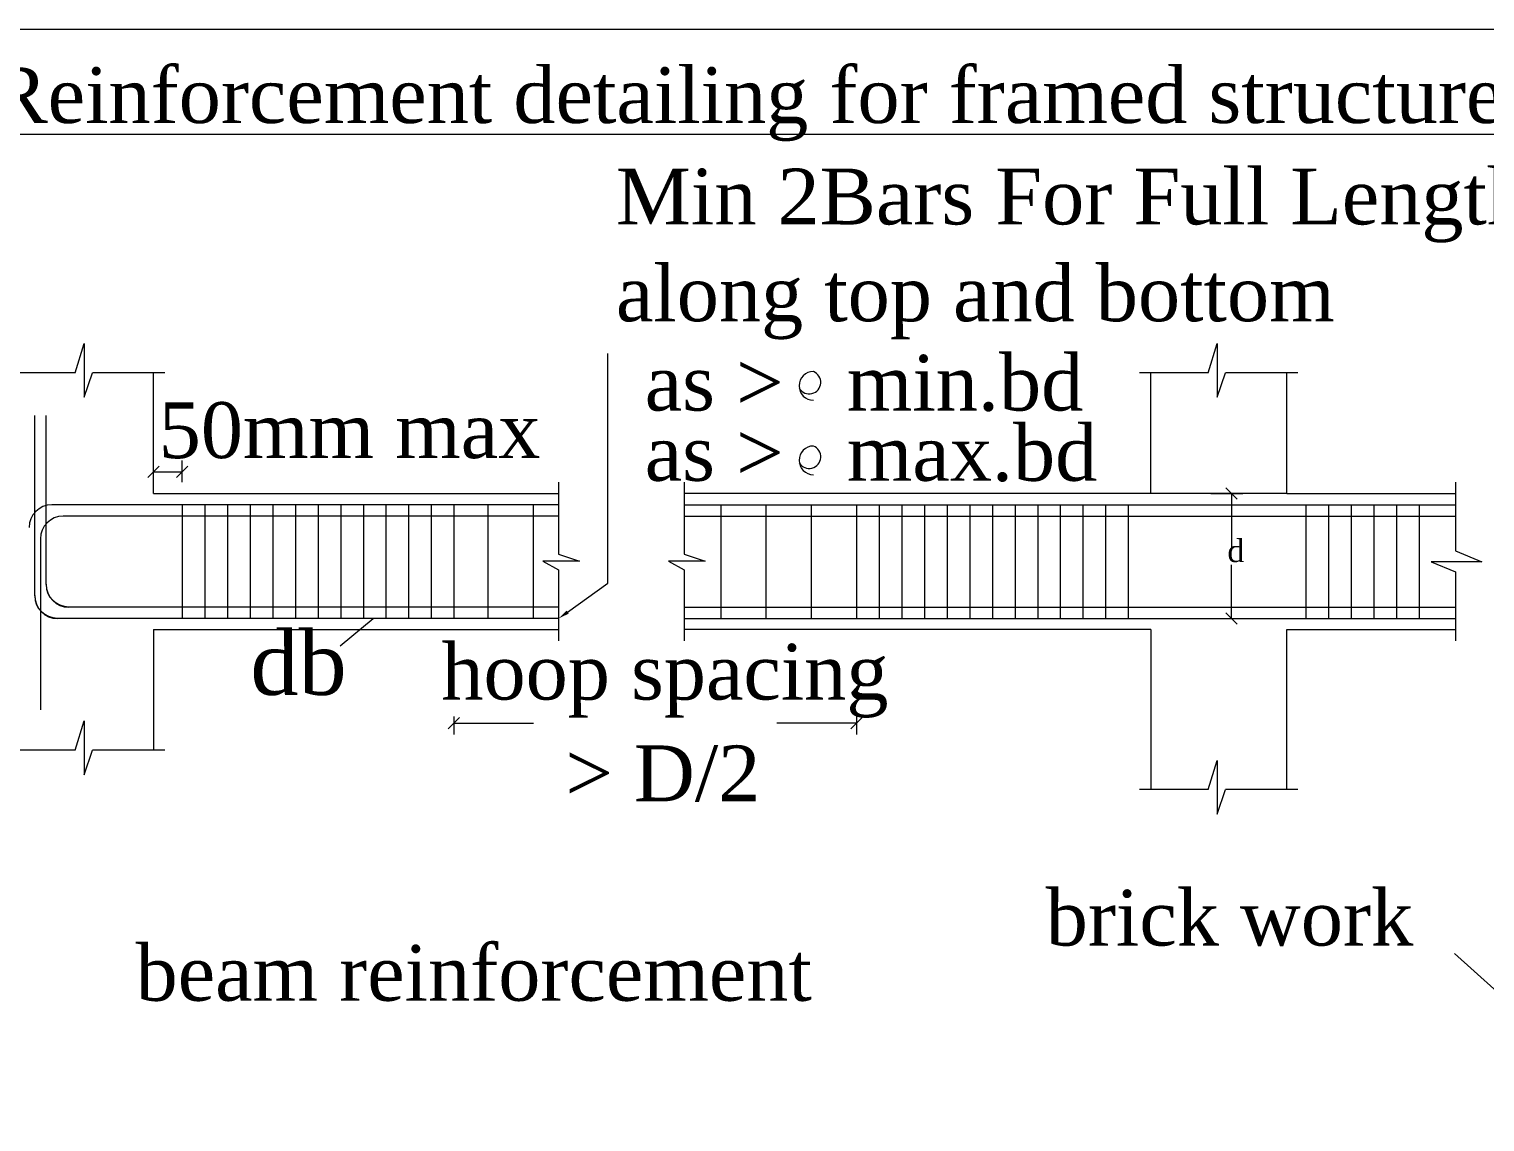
# Model space of a CAD drawing. Header units: metres. Extents: x -5144 to -5005, y 5368 to 5469.
# Drawn here: x -5136.86 to -5128.64, y 5377.74 to 5383.91 of the extents above; entities that cross this region are included whole.
import ezdxf

# ---------------------------------------------------------------- set-up
doc = ezdxf.new("R2010")
doc.units = ezdxf.units.M
doc.header["$MEASUREMENT"] = 0
doc.styles.add('stylus', font='times.ttf')

# ---------------------------------------------------------------- blocks, each defined once
blk = doc.blocks.new('A$C056461E0')
at = {"lineweight": 5}
for p, q in [((4.1896, 12.1677), (4.245, 12.3513)), ((4.245, 12.3513), (4.245, 12.0138)), ((11.2958, 12.1677), (11.3512, 12.3513)), ((11.3512, 12.3513), (11.3512, 12.0138)), ((4.1896, 12.1677), (3.7582, 12.1677)), ((4.245, 12.0138), (4.2986, 12.1677)), ((4.7524, 12.1677), (4.2986, 12.1677)), ((4.6813, 11.4103), (4.6813, 12.1677)), ((11.2958, 12.1677), (10.8644, 12.1677)), ((10.9354, 11.4103), (10.9354, 12.1677)), ((11.3512, 12.0138), (11.4047, 12.1677)), ((11.8585, 12.1677), (11.4047, 12.1677)), ((11.7875, 11.4103), (11.7875, 12.1677)), ((3.9358, 10.7677), (3.9358, 11.8989)), ((4.0068, 10.8388), (4.0068, 11.8989)), ((4.0068, 10.8422), (4.0068, 11.8989)), ((7.2202, 11.4813), (7.2202, 11.0304)), ((8.0082, 11.4813), (8.0082, 11.0304)), ((12.8465, 11.4813), (12.8465, 11.05)), ((7.2202, 11.3393), (4.0423, 11.3393)), ((4.6813, 11.4103), (7.2202, 11.4103)), ((4.8605, 11.3393), (4.8605, 10.6292)), ((5.0025, 11.3393), (5.0025, 10.6292)), ((5.1445, 11.3393), (5.1445, 10.6292)), ((5.2865, 11.3393), (5.2865, 10.6292)), ((5.4285, 11.3393), (5.4285, 10.6292)), ((5.5706, 11.3393), (5.5706, 10.6292)), ((5.7126, 11.3393), (5.7126, 10.6292)), ((5.8546, 11.3393), (5.8546, 10.6292)), ((5.9966, 11.3393), (5.9966, 10.6292)), ((6.1386, 11.3393), (6.1386, 10.6292)), ((6.2806, 11.3393), (6.2806, 10.6292)), ((6.4227, 11.3393), (6.4227, 10.6292)), ((6.5647, 11.3393), (6.5647, 10.6292)), ((6.7777, 11.3393), (6.7777, 10.6292)), ((7.0617, 11.3393), (7.0617, 10.6292)), ((10.9354, 11.4103), (8.0082, 11.4103)), ((8.0082, 11.3393), (12.8465, 11.3393)), ((8.0082, 11.3393), (11.6122, 11.3393)), ((8.2377, 11.3393), (8.2377, 10.6292)), ((8.5217, 11.3393), (8.5217, 10.6292)), ((8.8057, 11.3393), (8.8057, 10.6292)), ((9.0898, 11.3393), (9.0898, 10.6292)), ((9.2318, 11.3393), (9.2318, 10.6292)), ((9.3738, 11.3393), (9.3738, 10.6292)), ((9.5158, 11.3393), (9.5158, 10.6292)), ((9.6578, 11.3393), (9.6578, 10.6292)), ((9.7998, 11.3393), (9.7998, 10.6292)), ((9.9419, 11.3393), (9.9419, 10.6292)), ((10.0839, 11.3393), (10.0839, 10.6292)), ((10.2259, 11.3393), (10.2259, 10.6292)), ((10.3679, 11.3393), (10.3679, 10.6292)), ((10.5099, 11.3393), (10.5099, 10.6292)), ((10.6519, 11.3393), (10.6519, 10.6292)), ((10.794, 11.3393), (10.794, 10.6292)), ((11.7875, 11.4103), (10.9354, 11.4103)), ((11.311, 11.4103), (11.5124, 11.4103)), ((11.7875, 11.4103), (12.8465, 11.4103)), ((11.9085, 11.3393), (11.9085, 10.6292)), ((12.0505, 11.3393), (12.0505, 10.6292)), ((12.1925, 11.3393), (12.1925, 10.6292)), ((12.3345, 11.3393), (12.3345, 10.6292)), ((12.4765, 11.3393), (12.4765, 10.6292)), ((12.6186, 11.3393), (12.6186, 10.6292)), ((7.2202, 11.2682), (4.1133, 11.2682)), ((8.0082, 11.2682), (12.8465, 11.2682)), ((8.0082, 11.2682), (11.5411, 11.2682)), ((3.9713, 11.1262), (3.9713, 10.0546)), ((3.9713, 11.1262), (3.9713, 10.0546)), ((12.8465, 11.05), (13.0117, 10.9812)), ((7.1231, 10.9861), (7.2202, 10.9322)), ((7.3516, 10.9861), (7.1231, 10.9861)), ((7.2202, 11.0304), (7.3516, 10.9861)), ((7.9112, 10.9861), (8.0082, 10.9322)), ((8.1396, 10.9861), (7.9112, 10.9861)), ((8.0082, 11.0304), (8.1396, 10.9861)), ((12.6939, 10.9812), (12.8465, 10.9198)), ((13.0117, 10.9812), (12.6939, 10.9812)), ((7.2202, 10.9322), (7.2202, 10.4872)), ((8.0082, 10.9322), (8.0082, 10.4872)), ((12.8465, 10.9198), (12.8465, 10.4872)), ((7.2202, 10.6967), (4.1488, 10.6967)), ((8.0082, 10.6967), (12.8465, 10.6967)), ((8.0082, 10.6967), (11.5056, 10.6967)), ((7.2202, 10.6257), (4.0778, 10.6257)), ((8.0082, 10.6257), (12.8465, 10.6257)), ((8.0082, 10.6257), (11.5767, 10.6257)), ((11.311, 10.6257), (11.5124, 10.6257)), ((4.6813, 10.5582), (7.2202, 10.5582)), ((4.6813, 10.5582), (4.6813, 9.8007)), ((10.9354, 10.5582), (8.0082, 10.5582)), ((10.9354, 10.5582), (10.9354, 9.5532)), ((11.7875, 10.5582), (12.8465, 10.5582)), ((11.7875, 9.5532), (11.7875, 10.5582)), ((4.1896, 9.8007), (4.245, 9.9843)), ((4.245, 9.9843), (4.245, 9.6468)), ((4.1896, 9.8007), (3.7582, 9.8007)), ((4.245, 9.6468), (4.2986, 9.8007)), ((4.7524, 9.8007), (4.2986, 9.8007)), ((11.2958, 9.5532), (11.3512, 9.7368)), ((11.3512, 9.7368), (11.3512, 9.3993)), ((11.2958, 9.5532), (10.8644, 9.5532)), ((11.3512, 9.3993), (11.4047, 9.5532)), ((11.8585, 9.5532), (11.4047, 9.5532))]:
    blk.add_line(p, q, dxfattribs=at)
at = {"lineweight": 20}
for p, q in [((7.5308, 10.8481), (7.5308, 12.2876)), ((4.6813, 11.4813), (4.6813, 11.6171)), ((4.8605, 11.4813), (4.8605, 11.6171)), ((4.7169, 11.5816), (4.6458, 11.5106)), ((4.6813, 11.5461), (4.8605, 11.5461)), ((4.825, 11.5106), (4.896, 11.5816)), ((11.4769, 11.3748), (11.4059, 11.4458)), ((11.4414, 11.4103), (11.4414, 11.0736)), ((11.4414, 10.6257), (11.4414, 10.9624)), ((7.2779, 10.6671), (7.5308, 10.8481)), ((5.8504, 10.4551), (6.0572, 10.6257)), ((11.4059, 10.6612), (11.4769, 10.5902)), ((6.6002, 10.0055), (6.5292, 9.9345)), ((6.5292, 9.9345), (6.6002, 10.0055)), ((6.5647, 10.0117), (6.5647, 9.899)), ((6.5647, 10.0117), (6.5647, 9.899)), ((6.5647, 9.97), (7.0638, 9.97)), ((9.0898, 9.97), (8.5906, 9.97)), ((9.1253, 10.0055), (9.0543, 9.9345)), ((9.0543, 9.9345), (9.1253, 10.0055)), ((9.0898, 10.0117), (9.0898, 9.899)), ((9.0898, 10.0117), (9.0898, 9.899)), ((12.8404, 8.5259), (13.8351, 7.6284))]:
    blk.add_line(p, q, dxfattribs=at)
blk.add_lwpolyline([(-2.5669, 14.3228), (18.7962, 14.3228), (18.7962, -0.1393), (-2.5669, -0.1393)], close=True, dxfattribs=at)
at = {"lineweight": 5}
blk.add_lwpolyline([(3.9358, 10.7712), (3.9358, 11.8989)], dxfattribs=at)
for centre, radius, start, end in [((8.8193, 12.0854), 0.0899, 90, 270), ((8.7925, 12.1077), 0.0727, 211.93308, 68.4193), ((8.8193, 11.6183), 0.0899, 90, 270), ((8.7925, 11.6406), 0.0727, 211.93308, 68.4193), ((4.0423, 11.1972), 0.142, 90, 180), ((4.0423, 11.1972), 0.142, 90, 180), ((4.1133, 11.1262), 0.142, 90, 180), ((4.1133, 11.1262), 0.142, 90, 180), ((4.1488, 10.8422), 0.142, 180, 270), ((4.1488, 10.8388), 0.142, 180, 270), ((4.0778, 10.7712), 0.142, 180, 270), ((4.0778, 10.7677), 0.142, 180, 270)]:
    blk.add_arc(centre, radius, start, end, dxfattribs=at)
blk.add_solid([(7.2848, 10.6574), (7.2202, 10.6257), (7.271, 10.6767)], dxfattribs=at)
at = {"lineweight": 5, "style": 'stylus'}
for s, height, p in [('%%UReinforcement detailing for framed structures', 0.35, (3.6642, 13.7341)), ('Min 2Bars For Full Length', 0.35, (7.5808, 13.0981)), ('along top and bottom ', 0.35, (7.5808, 12.4909)), ('as >   min.bd', 0.35, (7.7615, 11.9307)), ('50mm max', 0.35, (4.7132, 11.6326)), ('as >   max.bd', 0.35, (7.7615, 11.4901)), ('db ', 0.4, (5.2881, 10.1476)), ('hoop spacing ', 0.35, (6.4859, 10.1182)), ('> D/2', 0.35, (7.2634, 9.4805)), ('brick work', 0.35, (10.2763, 8.5755)), ('beam reinforcement', 0.35, (4.5679, 8.2295))]:
    blk.add_text(s, height=height, dxfattribs=at).set_placement(p)
at = {"lineweight": 20, "style": 'stylus'}
blk.add_text('d', height=0.142, dxfattribs=at).set_placement((11.4153, 10.98))

msp = doc.modelspace()

# ---------------------------------------------------------------- block references
at = {"ltscale": 0.1, "xscale": 0.9005119017427109, "yscale": 0.9005119017427109, "zscale": 0.9005119017427109}
msp.add_blockref('A$C056461E0', (-5140.3756, 5371.0107), dxfattribs=at)

doc.saveas('drawing.dxf')
